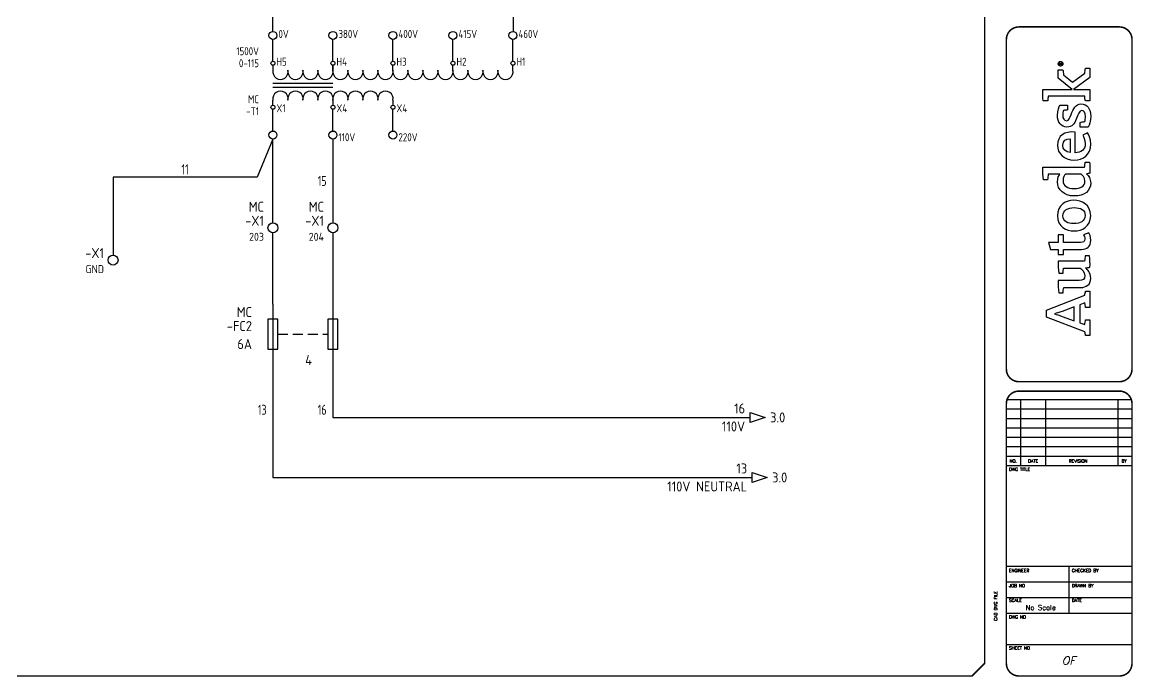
# Model space of a CAD drawing. Header units: millimetres. Extents: x 0 to 840, y 0 to 593.
# Drawn here: x 285 to 840, y 0 to 328 of the extents above; entities that cross this region are included whole.
import ezdxf
from ezdxf.enums import TextEntityAlignment as Align

# ---------------------------------------------------------------- set-up
doc = ezdxf.new("R2010")
doc.units = ezdxf.units.MM
doc.header["$LTSCALE"] = 10
doc.header["$MEASUREMENT"] = 0
doc.linetypes.add('DASHED', pattern=[0.75, 0.5, -0.25])
for name, color, linetype in [('DESC', 150, 'Continuous'), ('GRN_2.5mm^2', 3, 'Continuous'), ('LAYER_1', 160, 'Continuous'), ('LINK', 9, 'DASHED'), ('LOC', 8, 'Continuous'), ('MISC', 7, 'Continuous'), ('RED_2.5mm^2', 1, 'Continuous'), ('SYMS', 7, 'Continuous'), ('TAGS', 150, 'Continuous'), ('TERMS', 123, 'Continuous'), ('TITLE', 7, 'Continuous'), ('WIRENO', 72, 'Continuous'), ('WIREREF', 52, 'Continuous'), ('XREF', 7, 'Continuous'), ('XREFCHILD', 134, 'Continuous')]:
    doc.layers.add(name, color=color, linetype=linetype)
doc.styles.add('ITALIC', font='ITALIC')
doc.styles.add('SIMPLEX', font='simplex')
doc.styles.add('WD_IEC', font='isocp2.shx', dxfattribs={"width": 0.9, "height": 4})

# ---------------------------------------------------------------- blocks, each defined once
blk = doc.blocks.new('VXF1_MULTI')
for p, q in [((0, -8.4375), (0, -9.6875)), ((15, -9.6875), (15, -8.4375)), ((15, -8.4375), (15, -9.6875)), ((30, -9.6875), (30, -8.4375)), ((45, -9.6875), (45, -8.4375)), ((60, -9.6875), (60, -8.4375)), ((0, -12.9375), (15, -12.9375)), ((0, -13.9375), (15, -13.9375)), ((0, -18.4375), (0, -17.1875)), ((15, -17.1875), (15, -18.4375)), ((30, -17.1875), (30, -18.4375))]:
    blk.add_line(p, q)
for centre, radius in [((0, -1), 1), ((15, -1), 1), ((30, -1), 1), ((45, -1), 1), ((60, -1), 1), ((0, -7.9375), 0.5), ((15, -7.9375), 0.5), ((15, -7.9375), 0.5), ((30, -7.9375), 0.5), ((45, -7.9375), 0.5), ((60, -7.9375), 0.5), ((0, -18.9375), 0.5), ((15, -18.9375), 0.5), ((30, -18.9375), 0.5), ((0, -25.875), 1), ((15, -25.875), 1), ((30, -25.875), 1)]:
    blk.add_circle(centre, radius)
for centre, start, end in [((1.875, -10.0625), 168.690068, 11.309932), ((5.625, -10.0625), 168.690068, 11.309932), ((9.375, -10.0625), 168.690068, 11.309932), ((13.125, -10.0625), 168.690068, 11.309932), ((16.875, -10.0625), 168.690068, 11.309932), ((20.625, -10.0625), 168.690068, 11.309932), ((24.375, -10.0625), 168.690068, 11.309932), ((28.125, -10.0625), 168.690068, 11.309932), ((31.875, -10.0625), 168.690068, 11.309932), ((35.625, -10.0625), 168.690068, 11.309932), ((39.375, -10.0625), 168.690068, 11.309932), ((43.125, -10.0625), 168.690068, 11.309932), ((46.875, -10.0625), 168.690068, 11.309932), ((50.625, -10.0625), 168.690068, 11.309932), ((54.375, -10.0625), 168.690068, 11.309932), ((58.125, -10.0625), 168.690068, 11.309932), ((1.875, -16.8125), 348.690068, 191.309932), ((5.625, -16.8125), 348.690068, 191.309932), ((9.375, -16.8125), 348.690068, 191.309932), ((13.125, -16.8125), 348.690068, 191.309932), ((16.875, -16.8125), 348.690068, 191.309932), ((20.625, -16.8125), 348.690068, 191.309932), ((24.375, -16.8125), 348.690068, 191.309932), ((28.125, -16.8125), 348.690068, 191.309932)]:
    blk.add_arc(centre, 1.9121, start, end)
at = {"layer": 'SYMS'}
for p, q in [((0, -7.4375), (0, -2)), ((15, -7.4375), (15, -2)), ((30, -7.4375), (30, -2)), ((45, -7.4375), (45, -2)), ((60, -7.4375), (60, -2)), ((0, -24.875), (0, -19.4375)), ((15, -24.875), (15, -19.4375)), ((30, -24.875), (30, -19.4375))]:
    blk.add_line(p, q, dxfattribs=at)
at = {"style": 'WD_IEC', "flags": 1}
for tag, p in [('X2TERM01', (0, 0)), ('X2TERM02', (15, 0)), ('X2TERM03', (30, 0)), ('X2TERM04', (45, 0)), ('X2TERM05', (60, 0)), ('X8TERM06', (0, -26.875)), ('X8TERM07', (15, -26.875)), ('X8TERM08', (30, -26.875))]:
    blk.add_attdef(tag, p, '', height=0.128, dxfattribs=at)
at = {"style": 'WD_IEC'}
for tag, width, p in [('DESC1', 0.9, (-3.5, -5.9375)), ('DESC2', 0.9, (-3.5, -8.9375)), ('DESC3', 0.9, (-3.5, -11.9375)), ('INST', 0.8, (-3.5, -14.9375)), ('LOC', 0.8, (-3.5, -17.9375)), ('TAG1', 0.9, (-3.5, -20.9375)), ('XREF', 0.8, (-3.5, -23.9375))]:
    blk.add_attdef(tag, text='', height=2, dxfattribs=dict(at, width=width)).set_placement(p, align=Align.RIGHT)
at = {"style": 'WD_IEC', "width": 0.9}
for tag, p in [('RATING1', (67.4375, -11.4375)), ('RATING2', (67.4375, -14.1875)), ('RATING3', (67.4375, -16.9375))]:
    blk.add_attdef(tag, p, '', height=2, dxfattribs=at)
at = {"style": 'WD_IEC', "flags": 1}
for tag, p, width in [('ASSYCODE', (-3, -22.4375), 0.9), ('MFG', (-3, -20.9375), 0.8), ('CAT', (-3, -21.6875), 0.8), ('FAMILY', (-3, -20.1875), 0.9)]:
    blk.add_attdef(tag, p, '', height=0.32, dxfattribs=dict(at, width=width))
at = {"layer": 'SYMS', "style": 'WD_IEC'}
for tag, p in [('TERMDESC01', (1.375, -1.625)), ('TERMDESC02', (16.375, -1.625)), ('TERMDESC03', (31.375, -1.625)), ('TERMDESC04', (46.375, -1.625)), ('TERMDESC05', (61.375, -1.625)), ('TERM01', (0.875, -8.5625)), ('TERM02', (15.875, -8.5625)), ('TERM03', (30.875, -8.5625)), ('TERM04', (45.875, -8.5625)), ('TERM05', (60.875, -8.5625)), ('TERM06', (0.875, -20.1875)), ('TERM07', (15.875, -20.1875)), ('TERM08', (30.875, -20.1875)), ('TERMDESC07', (16.375, -27.4375)), ('TERMDESC08', (31.375, -27.4375))]:
    blk.add_attdef(tag, p, '', height=2, dxfattribs=at)
blk = doc.blocks.new('AI9-BLK2')
at = {"layer": 'LAYER_1', "color": 7}
blk.add_circle((0, 0), 2.03, dxfattribs=at)
blk.add_open_spline([(1.73, 0), (1.73, -1.02), (0.99, -1.75), (-0.01, -1.75), (-0.99, -1.75), (-1.73, -1.02), (-1.73, 0), (-1.73, 1.01), (-0.99, 1.75), (-0.01, 1.75), (0.99, 1.75), (1.73, 1.01), (1.73, 0)], degree=3, knots=[0, 0, 0, 0, 1, 1, 1, 2, 2, 2, 3, 3, 3, 4, 4, 4, 4], dxfattribs=at)
blk = doc.blocks.new('AI9-BLK1')
at = {"layer": 'LAYER_1', "color": 7}
for points, knots in [([(0.67, -1.05), (0.67, -1.05), (0.18, -0.36), (0.18, -0.36), (0.09, -0.24), (0.03, -0.15), (-0.06, -0.08), (0.29, -0.04), (0.5, 0.15), (0.5, 0.46), (0.5, 0.77), (0.28, 1.05), (-0.15, 1.05), (-0.15, 1.05), (-0.84, 1.05), (-0.84, 1.05), (-0.84, 1.05), (-0.84, -1.05), (-0.84, -1.05), (-0.84, -1.05), (-0.54, -1.05), (-0.54, -1.05), (-0.54, -1.05), (-0.54, -0.11), (-0.54, -0.11), (-0.37, -0.11), (-0.31, -0.16), (-0.2, -0.31), (-0.2, -0.31), (0.3, -1.05), (0.3, -1.05), (0.3, -1.05), (0.67, -1.05), (0.67, -1.05)], [0, 0, 0, 0, 1, 1, 1, 2, 2, 2, 3, 3, 3, 4, 4, 4, 5, 5, 5, 6, 6, 6, 7, 7, 7, 8, 8, 8, 9, 9, 9, 10, 10, 10, 11, 11, 11, 11]), ([(0.17, 0.46), (0.17, 0.16), (-0.08, 0.13), (-0.32, 0.13), (-0.32, 0.13), (-0.54, 0.13), (-0.54, 0.13), (-0.54, 0.13), (-0.54, 0.79), (-0.54, 0.79), (-0.54, 0.79), (-0.22, 0.79), (-0.22, 0.79), (0.06, 0.79), (0.17, 0.66), (0.17, 0.46)], [0, 0, 0, 0, 1, 1, 1, 2, 2, 2, 3, 3, 3, 4, 4, 4, 5, 5, 5, 5])]:
    blk.add_open_spline(points, degree=3, knots=knots, dxfattribs=at)
blk = doc.blocks.new('LOGO')
for points, knots in [([(147.12, 4.68), (147.07, 5.37), (147.05, 6.12), (147.05, 6.92), (147.05, 6.92), (147.05, 41.08), (147.05, 41.08), (143.39, 41.25), (139.27, 41.02), (136.06, 40.68), (136.06, 40.68), (136.06, 36.96), (136.06, 36.96), (137.72, 36.84), (139.61, 36.61), (140.98, 36.38), (140.98, 36.38), (140.99, 36.38), (140.99, 36.38), (140.99, 36.38), (140.99, 26.2), (140.99, 26.2), (139.96, 27.06), (137.95, 28.38), (134.29, 28.38), (127.26, 28.38), (121.99, 22.6), (121.99, 13.79), (121.99, 4.52), (126.57, -0.69), (133.38, -0.69), (137.1, -0.69), (139.61, 1.09), (141.27, 3.09), (141.33, 2.12), (141.61, 0.63), (141.84, 0), (145.22, -0.17), (148.71, 0.06), (151.68, 0.4), (151.68, 0.4), (151.68, 4.12), (151.68, 4.12), (150.22, 4.23), (148.43, 4.45), (147.12, 4.68)], [0, 0, 0, 0, 1, 1, 1, 2, 2, 2, 3, 3, 3, 4, 4, 4, 5, 5, 5, 6, 6, 6, 7, 7, 7, 8, 8, 8, 9, 9, 9, 10, 10, 10, 11, 11, 11, 12, 12, 12, 13, 13, 13, 14, 14, 14, 15, 15, 15, 15]), ([(229.37, 4.57), (229.37, 4.57), (221.51, 15.23), (221.51, 15.23), (221.51, 15.23), (227.98, 23.01), (227.98, 23.01), (229.35, 23.12), (231.27, 23.34), (232.41, 23.63), (232.41, 23.63), (232.41, 27.69), (232.41, 27.69), (232.41, 27.69), (225.02, 27.69), (225.02, 27.69), (225.02, 27.69), (215.2, 15.61), (215.2, 15.61), (215.2, 15.61), (215.2, 41.19), (215.2, 41.19), (211.84, 41.34), (208.17, 41.17), (205.13, 40.88), (205.13, 40.88), (205.13, 36.94), (205.13, 36.94), (206.54, 36.82), (208.02, 36.64), (209.13, 36.45), (209.13, 36.45), (209.13, 4.51), (209.13, 4.51), (207.75, 4.41), (206.35, 4.21), (205.07, 3.95), (205.07, 3.95), (205.07, 0), (205.07, 0), (205.07, 0), (215.2, 0), (215.2, 0), (215.2, 0), (215.2, 14.46), (215.2, 14.46), (215.2, 14.46), (225.55, 0), (225.55, 0), (225.55, 0), (233.71, 0), (233.71, 0), (233.71, 0), (233.71, 3.82), (233.71, 3.82), (232.17, 4.17), (230.63, 4.4), (229.37, 4.57)], [0, 0, 0, 0, 1, 1, 1, 2, 2, 2, 3, 3, 3, 4, 4, 4, 5, 5, 5, 6, 6, 6, 7, 7, 7, 8, 8, 8, 9, 9, 9, 10, 10, 10, 11, 11, 11, 12, 12, 12, 13, 13, 13, 14, 14, 14, 15, 15, 15, 16, 16, 16, 17, 17, 17, 18, 18, 18, 19, 19, 19, 19]), ([(35.2, 4.35), (35.2, 4.35), (22.07, 38.1), (22.07, 38.1), (22.07, 38.1), (16.08, 38.1), (16.08, 38.1), (16.08, 38.1), (3.2, 4.35), (3.2, 4.35), (2.17, 4.23), (0.92, 4), (0, 3.72), (0, 3.72), (0, 0), (0, 0), (0, 0), (13.72, 0), (13.72, 0), (13.72, 0), (13.72, 3.72), (13.72, 3.72), (12.41, 4), (10.86, 4.29), (9.49, 4.4), (9.49, 4.4), (11.09, 8.81), (11.09, 8.81), (11.09, 8.81), (26.77, 8.81), (26.77, 8.81), (26.77, 8.81), (28.39, 4.35), (28.39, 4.35), (27.02, 4.23), (25.77, 4), (24.51, 3.72), (24.51, 3.72), (24.51, 0), (24.51, 0), (24.51, 0), (38.69, 0), (38.69, 0), (38.69, 0), (38.69, 3.72), (38.69, 3.72), (37.89, 3.95), (36, 4.35), (35.2, 4.35)], [0, 0, 0, 0, 1, 1, 1, 2, 2, 2, 3, 3, 3, 4, 4, 4, 5, 5, 5, 6, 6, 6, 7, 7, 7, 8, 8, 8, 9, 9, 9, 10, 10, 10, 11, 11, 11, 12, 12, 12, 13, 13, 13, 14, 14, 14, 15, 15, 15, 16, 16, 16, 16]), ([(12.84, 13.84), (12.84, 13.84), (16.64, 24.31), (16.64, 24.31), (17.79, 27.46), (18.19, 28.83), (18.82, 30.89), (18.82, 30.89), (18.93, 30.89), (18.93, 30.89), (19.56, 28.89), (19.96, 27.52), (21.1, 24.31), (21.1, 24.31), (24.91, 13.84), (24.91, 13.84), (24.91, 13.84), (12.84, 13.84), (12.84, 13.84)], [0, 0, 0, 0, 1, 1, 1, 2, 2, 2, 3, 3, 3, 4, 4, 4, 5, 5, 5, 6, 6, 6, 6]), ([(70.82, 23.06), (70.82, 23.06), (70.82, 27.69), (70.82, 27.69), (70.82, 27.69), (75.28, 27.69), (75.28, 27.69), (75.28, 27.69), (75.28, 34.33), (75.28, 34.33), (75.28, 34.33), (81.35, 36.24), (81.35, 36.24), (81.35, 36.24), (81.35, 27.69), (81.35, 27.69), (81.35, 27.69), (88.04, 27.69), (88.04, 27.69), (88.04, 27.69), (88.04, 23.06), (88.04, 23.06), (88.04, 23.06), (81.35, 23.06), (81.35, 23.06), (81.35, 23.06), (81.35, 8.35), (81.35, 8.35), (81.35, 5.61), (82.09, 4.35), (84.32, 4.35), (85.98, 4.35), (87.47, 5.15), (87.98, 5.49), (87.98, 5.49), (89.7, 0.92), (89.7, 0.92), (88.67, 0.34), (86.5, -0.69), (83.24, -0.69), (77.57, -0.69), (75.28, 2.4), (75.28, 7.38), (75.28, 7.38), (75.28, 23.06), (75.28, 23.06), (75.28, 23.06), (70.82, 23.06), (70.82, 23.06)], [0, 0, 0, 0, 1, 1, 1, 2, 2, 2, 3, 3, 3, 4, 4, 4, 5, 5, 5, 6, 6, 6, 7, 7, 7, 8, 8, 8, 9, 9, 9, 10, 10, 10, 11, 11, 11, 12, 12, 12, 13, 13, 13, 14, 14, 14, 15, 15, 15, 16, 16, 16, 16]), ([(59.65, -0.06), (59.48, 0.63), (59.2, 2.57), (59.14, 3.83), (57.76, 2), (54.9, -0.74), (50.21, -0.74), (44.21, -0.74), (41.98, 3.15), (41.98, 8.07), (41.98, 8.07), (41.98, 22.94), (41.98, 22.94), (40.6, 23.17), (38.77, 23.4), (37.34, 23.51), (37.34, 23.51), (37.34, 27.29), (37.34, 27.29), (40.32, 27.57), (44.38, 27.8), (48.04, 27.63), (48.04, 27.63), (48.04, 9.33), (48.04, 9.33), (48.04, 6.24), (49.13, 4.46), (52.27, 4.46), (55.76, 4.46), (58.39, 7.89), (58.97, 8.64), (58.97, 8.64), (58.97, 23), (58.97, 23), (57.76, 23.17), (56.05, 23.4), (54.62, 23.51), (54.62, 23.51), (54.62, 27.29), (54.62, 27.29), (57.59, 27.69), (61.54, 27.8), (65.03, 27.69), (65.03, 27.69), (65.03, 4.63), (65.03, 4.63), (66.35, 4.4), (68.12, 4.18), (69.61, 4.06), (69.61, 4.06), (69.61, 0.34), (69.61, 0.34), (66.69, 0), (62.97, -0.23), (59.65, -0.06)], [0, 0, 0, 0, 1, 1, 1, 2, 2, 2, 3, 3, 3, 4, 4, 4, 5, 5, 5, 6, 6, 6, 7, 7, 7, 8, 8, 8, 9, 9, 9, 10, 10, 10, 11, 11, 11, 12, 12, 12, 13, 13, 13, 14, 14, 14, 15, 15, 15, 16, 16, 16, 17, 17, 17, 18, 18, 18, 18]), ([(104.75, -0.69), (95.2, -0.69), (91.36, 6.98), (91.36, 13.79), (91.36, 20.6), (95.08, 28.38), (104.64, 28.38), (114.13, 28.38), (118.31, 20.77), (118.31, 13.96), (118.31, 7.21), (114.25, -0.69), (104.75, -0.69)], [0, 0, 0, 0, 1, 1, 1, 2, 2, 2, 3, 3, 3, 4, 4, 4, 4]), ([(104.52, 23.63), (99.6, 23.63), (97.77, 19.45), (97.77, 13.96), (97.77, 8.47), (99.89, 4.12), (104.81, 4.12), (109.78, 4.12), (111.84, 8.24), (111.84, 13.79), (111.84, 19.28), (109.5, 23.63), (104.52, 23.63)], [0, 0, 0, 0, 1, 1, 1, 2, 2, 2, 3, 3, 3, 4, 4, 4, 4]), ([(140.99, 7.61), (140.3, 6.69), (138.18, 4.35), (135.04, 4.35), (130.46, 4.35), (128.46, 8.12), (128.46, 13.84), (128.46, 19.62), (130.92, 23.46), (135.38, 23.46), (138.3, 23.46), (139.9, 22.31), (140.99, 21.34), (140.99, 21.34), (140.99, 7.61), (140.99, 7.61)], [0, 0, 0, 0, 1, 1, 1, 2, 2, 2, 3, 3, 3, 4, 4, 4, 5, 5, 5, 5]), ([(167.59, 4.06), (171.42, 4.06), (173.77, 5.49), (175.03, 6.24), (175.03, 6.24), (177.14, 2.06), (177.14, 2.06), (175.54, 1.09), (172.57, -0.69), (167.19, -0.69), (158.15, -0.69), (153.35, 5.49), (153.35, 14.02), (153.35, 22.48), (158.9, 28.38), (166.45, 28.38), (174.57, 28.38), (178.75, 22.48), (177.89, 12.93), (177.89, 12.93), (159.75, 12.93), (159.75, 12.93), (160.04, 7.89), (162.33, 4.06), (167.59, 4.06)], [0, 0, 0, 0, 1, 1, 1, 2, 2, 2, 3, 3, 3, 4, 4, 4, 5, 5, 5, 6, 6, 6, 7, 7, 7, 8, 8, 8, 8]), ([(172, 17.28), (171.88, 20.77), (170.39, 23.74), (166.33, 23.74), (162.61, 23.74), (160.55, 21.22), (159.92, 17.28), (159.92, 17.28), (172, 17.28), (172, 17.28)], [0, 0, 0, 0, 1, 1, 1, 2, 2, 2, 3, 3, 3, 3]), ([(193.34, 16.37), (190.23, 17.59), (187.77, 18.32), (187.77, 20.51), (187.77, 22.57), (189.85, 23.75), (192.61, 23.75), (194.13, 23.75), (195.63, 23.45), (196.75, 23.05), (196.92, 21.88), (197.07, 20.09), (197.32, 19.59), (197.32, 19.59), (201.33, 19.59), (201.33, 19.59), (201.33, 19.59), (201.33, 26.12), (201.33, 26.12), (200.23, 26.79), (197.13, 28.37), (192.35, 28.37), (186.46, 28.37), (182.17, 24.96), (182.17, 20.07), (182.17, 15.66), (184.93, 13.39), (189.13, 11.89), (193.39, 10.37), (196.74, 9.33), (196.74, 7.16), (196.74, 5.06), (194.96, 3.86), (191.41, 3.86), (189.95, 3.86), (188.14, 4.14), (187.03, 4.55), (186.85, 5.85), (186.59, 7.84), (186.3, 8.37), (186.3, 8.37), (182.29, 8.37), (182.29, 8.37), (182.29, 8.37), (182.29, 1.6), (182.29, 1.6), (182.29, 1.6), (182.29, 1.6), (182.29, 1.6), (184.06, 0.46), (187.46, -0.76), (191.78, -0.76), (198.3, -0.76), (202.45, 2.57), (202.45, 7.83), (202.45, 12.53), (197.83, 14.62), (193.34, 16.37)], [0, 0, 0, 0, 1, 1, 1, 2, 2, 2, 3, 3, 3, 4, 4, 4, 5, 5, 5, 6, 6, 6, 7, 7, 7, 8, 8, 8, 9, 9, 9, 10, 10, 10, 11, 11, 11, 12, 12, 12, 13, 13, 13, 14, 14, 14, 15, 15, 15, 16, 16, 16, 17, 17, 17, 18, 18, 18, 19, 19, 19, 19])]:
    blk.add_open_spline(points, degree=3, knots=knots)
for name, p in [('AI9-BLK2', (237.56, 25.66)), ('AI9-BLK1', (237.76, 25.67))]:
    blk.add_blockref(name, p)
blk = doc.blocks.new('acade_title')
at = {"layer": 'TITLE'}
for p, q in [((776.63, 138.97), (839.44, 138.97)), ((783.7, 138.97), (783.7, 106)), ((796.26, 138.97), (796.26, 106)), ((832.38, 138.97), (832.38, 106)), ((776.63, 134.26), (839.44, 134.26)), ((776.63, 129.55), (839.44, 129.55)), ((776.63, 124.84), (839.44, 124.84)), ((776.63, 120.13), (839.44, 120.13)), ((776.63, 115.42), (839.44, 115.42)), ((776.63, 110.71), (839.44, 110.71)), ((776.63, 106), (839.44, 106)), ((765.79, 7.07), (765.79, 55.62)), ((776.63, 55.75), (839.44, 55.75)), ((808.04, 32.19), (808.04, 55.75)), ((776.63, 47.89), (839.44, 47.89)), ((776.63, 40.04), (839.44, 40.04)), ((776.63, 32.19), (839.44, 32.19)), ((776.63, 16.49), (839.44, 16.49))]:
    blk.add_line(p, q, dxfattribs=at)
at = {"layer": 'TITLE', "const_width": 0.784}
blk.add_lwpolyline([(765.79, 7.07), (765.79, 586.36), (759.5, 592.64), (7.07, 592.64), (0.79, 586.36), (0.79, 7.07), (7.07, 0.79), (759.5, 0.79)], close=True, dxfattribs=at)
for points in [[(782.91, 325.16, 0.414214), (776.63, 318.88, 0.414214)], [(839.44, 318.88, 0.414214), (833.16, 325.16, 0.414214)], [(776.63, 154.15, 0.414214), (782.91, 147.87, 0.414214)], [(833.16, 147.87, 0.414214), (839.44, 154.15, 0.414214)], [(782.91, 143.16, 0.414214), (776.63, 136.88, 0.414214)], [(839.44, 136.88, 0.414214), (833.16, 143.16, 0.414214)], [(776.63, 7.07, 0.414214), (782.91, 0.79, 0.414214)], [(833.16, 0.79, 0.414214), (839.44, 7.07, 0.414214)]]:
    blk.add_lwpolyline(points, format="xyb", dxfattribs=at)
for points in [[(782.91, 325.16), (833.16, 325.16)], [(782.91, 147.87), (833.16, 147.87)], [(782.91, 143.16), (833.16, 143.16)], [(776.63, 136.88), (776.63, 7.07)], [(839.44, 136.88), (839.44, 7.07)], [(782.91, 0.79), (833.16, 0.79)]]:
    blk.add_lwpolyline(points, dxfattribs=at)
at = {"layer": 'TITLE', "color": 7, "const_width": 0.784}
for points in [[(776.63, 318.88), (776.63, 154.15)], [(839.44, 318.88), (839.44, 154.15)]]:
    blk.add_lwpolyline(points, dxfattribs=at)
at = {"xscale": 0.571500000000015, "yscale": 0.571500000000015, "zscale": 0.571500000000015, "rotation": 90}
blk.add_blockref('LOGO', (818.39, 170.97), dxfattribs=at)
at = {"layer": 'TITLE', "color": 1}
for s, height, style, p in [('NO.', 1.57, 'SIMPLEX', (780.03, 108.22)), ('DATE', 1.57, 'SIMPLEX', (789.98, 108.22)), ('REVISION', 1.57, 'SIMPLEX', (812.49, 108.22)), ('BY', 1.57, 'SIMPLEX', (835.52, 108.22)), ('OF', 4, 'ITALIC', (807.77, 8.51))]:
    blk.add_text(s, height=height, dxfattribs=dict(at, style=style)).set_placement(p, align=Align.MIDDLE)
at = {"layer": 'TITLE', "color": 1, "style": 'SIMPLEX'}
for s, p in [('DWG TITLE', (777.94, 103.25)), ('ENGINEER', (777.94, 52.74)), ('CHECKED BY', (809.35, 52.74)), ('JOB NO', (777.94, 45.15)), ('DRAWN BY', (809.35, 45.15)), ('SCALE', (777.94, 37.82)), ('DATE', (809.35, 37.82)), ('DWG NO', (777.94, 29.44)), ('SHEET NO', (777.94, 14))]:
    blk.add_text(s, height=1.57, dxfattribs=at).set_placement(p)
blk.add_text('CAD DWG FILE', height=1.5703, rotation=90, dxfattribs=at).set_placement((772.05, 28.4))
at = {"layer": 'TITLE', "color": 1, "style": 'ITALIC'}
for tag, height, p in [('TITLE#1', 3, (806.47, 85.58)), ('TITLE#2', 3, (806.47, 80.5)), ('TITLE#3', 3, (806.47, 75.41)), ('TITLE#4', 3, (806.47, 70.33)), ('DWG#', 4, (806.47, 20.76))]:
    blk.add_attdef(tag, text='', height=height, dxfattribs=at).set_placement(p, align=Align.CENTER)
at = {"layer": 'TITLE', "color": 1, "style": 'SIMPLEX'}
blk.add_attdef('CAD#', (772.63, 49.19), '', height=2.5, rotation=90, dxfattribs=at)
at = {"layer": 'TITLE', "color": 1}
for tag, p, height, style in [('ENGINEER', (783.37, 49.19), 2.5, 'ITALIC'), ('CHKDBY', (813.2, 49.2), 2.5, 'ITALIC'), ('JOB#', (789.06, 41.3), 2.5, 'SIMPLEX'), ('DRAWNBY', (814.95, 41.3), 2.5, 'ITALIC'), ('SCALE', (786.29, 33.76), 2.5, 'SIMPLEX'), ('DATE', (812.8, 33.76), 2.5, 'SIMPLEX'), ('SHTS', (815.9, 6.29), 4, 'ITALIC')]:
    blk.add_attdef(tag, p, '', height=height, dxfattribs=dict(at, style=style))
at = {"layer": 'TITLE', "color": 1, "style": 'ITALIC'}
blk.add_attdef('SH#', text='', height=4, dxfattribs=at).set_placement((799.54, 6.29), align=Align.RIGHT)
at = {"layer": 'TITLE', "color": 7, "flags": 9}
blk.add_attdef('WD_TB', (782.91, 0.79), '', height=3.14, dxfattribs=at)
blk = doc.blocks.new('HA1S1')
blk.add_lwpolyline([(0, 1.25), (3.75, 0), (0, -1.25)], close=True)
at = {"style": 'WD_IEC'}
for tag, height, flags, p in [('WIRENO', 2.5, 8, (-1.25, 1)), ('SIGCODE', 1, 1, (5, 1.8))]:
    blk.add_attdef(tag, text='', height=height, dxfattribs=dict(at, flags=flags)).set_placement(p, align=Align.RIGHT)
at = {"style": 'WD_IEC', "flags": 1}
blk.add_attdef('X4TERM01', (0, 0), '', height=0.32, dxfattribs=at)
at = {"style": 'WD_IEC'}
blk.add_attdef('XREF', text='', height=2.5, dxfattribs=at).set_placement((5, 0), align=Align.MIDDLE_LEFT)
blk.add_attdef('DESC1', text='', height=2.5, dxfattribs=at).set_placement((-1.25, -1), align=Align.TOP_RIGHT)
blk = doc.blocks.new('VFU1')
blk.add_line((0, 7.5), (0, -7.5))
blk.add_lwpolyline([(-1.25, 3.75), (-1.25, -3.75), (1.25, -3.75), (1.25, 3.75)], close=True)
at = {"style": 'WD_IEC'}
for tag, p in [('INST', (-5.25, 7.75)), ('LOC', (-5.25, 4.25)), ('TAG1', (-5.25, 0.75)), ('RATING1', (-5.25, -3.75)), ('XREF', (-5.25, -7.75)), ('DESC1', (-5.25, -11.6)), ('DESC2', (-5.25, -15.1)), ('DESC3', (-5.25, -18.6))]:
    blk.add_attdef(tag, text='', height=2.5, dxfattribs=at).set_placement(p, align=Align.RIGHT)
blk.add_attdef('TERM01', text='', height=2, rotation=90, dxfattribs=at).set_placement((-1, 7.5), align=Align.RIGHT)
at = {"style": 'WD_IEC', "flags": 1}
for tag, p, height in [('X2TERM01', (0, 7.5), 0.32), ('MFG', (2.75, 6.5), 1.5), ('CAT', (2.75, 4), 1.5), ('X4LINK', (-1.25, 0), 0.32), ('X1LINK', (1.25, 0), 0.32), ('ASSYCODE', (2.25, -4), 1), ('FAMILY', (2.25, -5.5), 1), ('X8TERM02', (0, -7.5), 0.32), ('CATDESC', (2.25, -7), 1)]:
    blk.add_attdef(tag, p, '', height=height, dxfattribs=at)
at = {"style": 'WD_IEC'}
blk.add_attdef('TERM02', (-1, -7.5), '', height=2, rotation=90, dxfattribs=at)
blk = doc.blocks.new('VFU2')
blk.add_line((0, 7.5), (0, -7.5))
blk.add_lwpolyline([(-1.25, 3.75), (-1.25, -3.75), (1.25, -3.75), (1.25, 3.75)], close=True)
at = {"style": 'WD_IEC'}
for tag, p in [('INST', (-5.25, 7.75)), ('LOC', (-5.25, 4.25)), ('TAG2', (-5.25, 0.75)), ('RATING1', (-5.25, -3.75)), ('XREF', (-5.25, -7.75)), ('DESC1', (-5.25, -11.6)), ('DESC2', (-5.25, -15.1)), ('DESC3', (-5.25, -18.6))]:
    blk.add_attdef(tag, text='', height=2.5, dxfattribs=at).set_placement(p, align=Align.RIGHT)
blk.add_attdef('TERM01', text='', height=2, rotation=90, dxfattribs=at).set_placement((-1, 7.5), align=Align.RIGHT)
at = {"style": 'WD_IEC', "flags": 1}
for tag, p, height in [('X2TERM01', (0, 7.5), 0.32), ('MFG', (2.75, 6.5), 1.5), ('CAT', (2.75, 4), 1.5), ('X4LINK', (-1.25, 0), 0.32), ('X1LINK', (1.25, 0), 0.32), ('ASSYCODE', (2.25, -4), 1), ('FAMILY', (2.25, -5.5), 1), ('X8TERM02', (0, -7.5), 0.32), ('CATDESC', (2.25, -7), 1)]:
    blk.add_attdef(tag, p, '', height=height, dxfattribs=at)
at = {"style": 'WD_IEC'}
blk.add_attdef('TERM02', (-1, -7.5), '', height=2, rotation=90, dxfattribs=at)
blk = doc.blocks.new('VT0002')
blk.add_circle((0, 0), 1.25)
at = {"style": 'WD_IEC', "flags": 1}
for tag, p, height in [('ASSYCODE', (2.75, 10.75), 1), ('CATDESC', (2.75, 9.25), 1), ('MFG', (2.75, 7.25), 1.5), ('CAT', (2.75, 4.75), 1.5), ('X4PIN01', (-1.25, 1), 0.25), ('X4TERM01', (-1.25, 0), 0.25), ('X4TERMDESC01', (-1.25, 0.5), 0.4), ('STRIPSEQ', (0, 0), 0.025), ('X2PIN01', (0, 2.25), 0.25), ('X2TERM01', (0, 1.25), 0.25), ('X8PIN01', (0, -0.25), 0.25), ('X2TERMDESC01', (0, 1.75), 0.4), ('X1PIN01', (1.25, 1), 0.25), ('X1TERM01', (1.25, 0), 0.25), ('X1TERMDESC01', (1.25, 0.5), 0.4), ('LINKTERM', (0, -0.04), 0.025), ('X8TERM01', (0, -1.25), 0.25), ('X8TERMDESC01', (0, -0.75), 0.4)]:
    blk.add_attdef(tag, p, '', height=height, dxfattribs=at)
at = {"style": 'WD_IEC'}
for tag, p in [('INST', (-2.25, 6.5)), ('LOC', (-2.25, 3.5)), ('DESC1', (-2.25, -6.25)), ('DESC2', (-2.25, -9.25)), ('DESC3', (-2.25, -12.25))]:
    blk.add_attdef(tag, text='', height=2.5, dxfattribs=at).set_placement(p, align=Align.RIGHT)
at = {"style": 'WD_IEC', "flags": 8}
for tag, height, p in [('TAGSTRIP', 2.5, (-2.25, 0.5)), ('TERM01', 2, (-2.25, -3.25))]:
    blk.add_attdef(tag, text='', height=height, dxfattribs=at).set_placement(p, align=Align.RIGHT)
blk = doc.blocks.new('WD_WNH')
at = {"linetype": 'Continuous', "style": 'WD_IEC', "width": 0.8}
blk.add_attdef('WIRENO', text='', height=2.5, dxfattribs=at).set_placement((0, 0.75), align=Align.CENTER)
at = {"style": 'WD_IEC', "flags": 1}
for tag, p in [('W08USER', (0, 0.375)), ('W04USER', (0, 0.875)), ('W05USER', (0, 0.75)), ('W09USER', (0, 0.25)), ('W03USER', (0, 1)), ('W06USER', (0, 0.625)), ('W07USER', (0, 0.5)), ('W02USER', (0, 1.125)), ('W01USER', (0, 1.25)), ('W10USER', (0, 0.125))]:
    blk.add_attdef(tag, text='', height=0.08, dxfattribs=at).set_placement(p, align=Align.CENTER)
blk = doc.blocks.new('WD_WNV')
at = {"linetype": 'Continuous', "style": 'WD_IEC', "width": 0.8}
blk.add_attdef('WIRENO', text='', height=2.5, dxfattribs=at).set_placement((-1.6, 0), align=Align.MIDDLE_RIGHT)
at = {"style": 'WD_IEC', "flags": 1}
for tag, p in [('W08USER', (-1, 0.375)), ('W04USER', (-1, 0.875)), ('W05USER', (-1, 0.75)), ('W09USER', (-1, 0.25)), ('W03USER', (-1, 1)), ('W06USER', (-1, 0.625)), ('W07USER', (-1, 0.5)), ('W02USER', (-1, 1.125)), ('W01USER', (-1, 1.25)), ('W10USER', (-1, 0.125))]:
    blk.add_attdef(tag, text='', height=0.08, dxfattribs=at).set_placement(p, align=Align.CENTER)

msp = doc.modelspace()

# ---------------------------------------------------------------- linework, layer by layer
at = {"layer": 'GRN_2.5mm^2'}
for p, q in [((409.95, 269.15), (402.01, 250)), ((330, 250), (329.98, 211.14)), ((402.01, 250), (330, 250))]:
    msp.add_line(p, q, dxfattribs=at)
at = {"layer": 'LINK'}
msp.add_lwpolyline([(412.45, 171.65), (437.45, 171.65)], dxfattribs=at)
at = {"layer": 'RED_2.5mm^2'}
for p, q in [((409.95, 322.9), (409.95, 354.15)), ((530, 339.98), (530, 322.9)), ((409.95, 227.28), (409.95, 269.15)), ((439.95, 269.15), (439.95, 227.28)), ((409.95, 186.65), (409.95, 222.28)), ((439.95, 222.28), (439.95, 186.65)), ((409.95, 156.65), (409.95, 100)), ((439.95, 156.65), (439.95, 130)), ((439.95, 130), (648.52, 130)), ((409.95, 100), (649.52, 100))]:
    msp.add_line(p, q, dxfattribs=at)

# ---------------------------------------------------------------- block references
at = {"layer": 'SYMS'}
ref = msp.add_blockref('acade_title', (0, 0), dxfattribs=at)
ref.add_attrib('SCALE', 'No Scale', (786.29, 33.76), dxfattribs={"layer": 'MISC', "color": 1, "height": 2.5, "style": 'SIMPLEX'})
ref = msp.add_blockref('VXF1_MULTI', (409.95, 322.9), dxfattribs=dict(at, xscale=2, yscale=2, zscale=2))
ref.add_attrib('TAG1', '-T1', dxfattribs={"layer": 'TAGS', "height": 4, "style": 'WD_IEC', "width": 0.9}).set_placement((402.95, 281.03), align=Align.RIGHT)
ref.add_attrib('LOC', 'MC', dxfattribs={"layer": 'LOC', "height": 4, "style": 'WD_IEC', "width": 0.9}).set_placement((402.95, 287.03), align=Align.RIGHT)
ref.add_attrib('DESC2', '0-115', dxfattribs={"layer": 'DESC', "height": 4, "style": 'WD_IEC', "width": 0.9}).set_placement((402.95, 305.03), align=Align.RIGHT)
ref.add_attrib('DESC1', '1500V', dxfattribs={"layer": 'DESC', "height": 4, "style": 'WD_IEC', "width": 0.9}).set_placement((402.95, 311.03), align=Align.RIGHT)
ref.add_attrib('TERM06', 'X1', (411.7, 282.53), dxfattribs={"layer": 'TERMS', "height": 4, "style": 'WD_IEC', "width": 0.9})
ref.add_attrib('TERMDESC01', '0V', (412.7, 319.65), dxfattribs={"layer": 'TERMS', "height": 4, "style": 'WD_IEC', "width": 0.9})
ref.add_attrib('TERMDESC02', '380V', (442.7, 319.65), dxfattribs={"layer": 'TERMS', "height": 4, "style": 'WD_IEC', "width": 0.9})
ref.add_attrib('TERMDESC03', '400V', (472.7, 319.65), dxfattribs={"layer": 'TERMS', "height": 4, "style": 'WD_IEC', "width": 0.9})
ref.add_attrib('TERMDESC04', '415V', (502.7, 319.65), dxfattribs={"layer": 'TERMS', "height": 4, "style": 'WD_IEC', "width": 0.9})
ref.add_attrib('TERMDESC05', '460V', (532.7, 319.65), dxfattribs={"layer": 'TERMS', "height": 4, "style": 'WD_IEC', "width": 0.9})
ref.add_attrib('TERM07', 'X4', (441.7, 282.53), dxfattribs={"layer": 'TERMS', "height": 4, "style": 'WD_IEC', "width": 0.9})
ref.add_attrib('TERM08', 'X4', (471.7, 282.53), dxfattribs={"layer": 'TERMS', "height": 4, "style": 'WD_IEC', "width": 0.9})
ref.add_attrib('TERM01', 'H5', (411.7, 305.78), dxfattribs={"layer": 'TERMS', "height": 4, "style": 'WD_IEC', "width": 0.9})
ref.add_attrib('TERM02', 'H4', (441.7, 305.78), dxfattribs={"layer": 'TERMS', "height": 4, "style": 'WD_IEC', "width": 0.9})
ref.add_attrib('TERM03', 'H3', (471.7, 305.78), dxfattribs={"layer": 'TERMS', "height": 4, "style": 'WD_IEC', "width": 0.9})
ref.add_attrib('TERM04', 'H2', (501.7, 305.78), dxfattribs={"layer": 'TERMS', "height": 4, "style": 'WD_IEC', "width": 0.9})
ref.add_attrib('TERM05', 'H1', (531.7, 305.78), dxfattribs={"layer": 'TERMS', "height": 4, "style": 'WD_IEC', "width": 0.9})
ref.add_attrib('TERMDESC07', '110V', (442.7, 268.03), dxfattribs={"layer": 'TERMS', "height": 4, "style": 'WD_IEC', "width": 0.9})
ref.add_attrib('TERMDESC08', '220V', (472.7, 268.03), dxfattribs={"layer": 'TERMS', "height": 4, "style": 'WD_IEC', "width": 0.9})
ref = msp.add_blockref('VT0002', (409.95, 224.78), dxfattribs=dict(at, xscale=2, yscale=2, zscale=2))
ref.add_attrib('TERM01', '203', dxfattribs={"layer": 'TERMS', "height": 4, "style": 'WD_IEC', "flags": 8}).set_placement((405.45, 218.28), align=Align.RIGHT)
ref.add_attrib('LOC', 'MC', dxfattribs={"layer": 'LOC', "height": 5, "style": 'WD_IEC'}).set_placement((405.45, 232.78), align=Align.RIGHT)
ref.add_attrib('TAGSTRIP', '-X1', dxfattribs={"layer": 'TAGS', "height": 5, "style": 'WD_IEC', "flags": 8}).set_placement((405.45, 225.78), align=Align.RIGHT)
ref = msp.add_blockref('VT0002', (439.95, 224.78), dxfattribs=dict(at, xscale=2, yscale=2, zscale=2))
ref.add_attrib('TERM01', '204', dxfattribs={"layer": 'TERMS', "height": 4, "style": 'WD_IEC', "flags": 8}).set_placement((435.45, 218.28), align=Align.RIGHT)
ref.add_attrib('LOC', 'MC', dxfattribs={"layer": 'LOC', "height": 5, "style": 'WD_IEC'}).set_placement((435.45, 232.78), align=Align.RIGHT)
ref.add_attrib('TAGSTRIP', '-X1', dxfattribs={"layer": 'TAGS', "height": 5, "style": 'WD_IEC', "flags": 8}).set_placement((435.45, 225.78), align=Align.RIGHT)
ref = msp.add_blockref('VT0002', (329.98, 208.64), dxfattribs=dict(at, xscale=2, yscale=2, zscale=2))
ref.add_attrib('TERM01', 'GND', dxfattribs={"layer": 'TERMS', "height": 4, "style": 'WD_IEC', "flags": 8}).set_placement((325.48, 202.14), align=Align.RIGHT)
ref.add_attrib('TAGSTRIP', '-X1', dxfattribs={"layer": 'TAGS', "height": 5, "style": 'WD_IEC', "flags": 8}).set_placement((325.48, 209.64), align=Align.RIGHT)
ref = msp.add_blockref('VFU1', (409.95, 171.65), dxfattribs=dict(at, xscale=2, yscale=2, zscale=2))
ref.add_attrib('RATING1', '6A', dxfattribs={"layer": 'MISC', "height": 5, "style": 'WD_IEC'}).set_placement((399.45, 164.15), align=Align.RIGHT)
ref.add_attrib('LOC', 'MC', dxfattribs={"layer": 'LOC', "height": 5, "style": 'WD_IEC'}).set_placement((399.45, 180.15), align=Align.RIGHT)
ref.add_attrib('TAG1', '-FC2', dxfattribs={"layer": 'TAGS', "height": 5, "style": 'WD_IEC'}).set_placement((399.45, 173.15), align=Align.RIGHT)
ref = msp.add_blockref('VFU2', (439.95, 171.65), dxfattribs=dict(at, xscale=2, yscale=2, zscale=2))
ref.add_attrib('XREF', '4', dxfattribs={"layer": 'XREFCHILD', "height": 5, "style": 'WD_IEC'}).set_placement((429.45, 156.15), align=Align.RIGHT)
ref = msp.add_blockref('HA1S1', (648.52, 130), dxfattribs=dict(at, xscale=2, yscale=2, zscale=2))
ref.add_attrib('XREF', '3.0', dxfattribs={"layer": 'XREF', "height": 5, "style": 'WD_IEC'}).set_placement((658.52, 130), align=Align.MIDDLE_LEFT)
ref.add_attrib('DESC1', '110V', dxfattribs={"layer": 'DESC', "height": 5, "style": 'WD_IEC'}).set_placement((646.02, 128), align=Align.TOP_RIGHT)
ref.add_attrib('WIRENO', '16', dxfattribs={"layer": 'WIREREF', "height": 5, "style": 'WD_IEC', "flags": 8}).set_placement((646.02, 132), align=Align.RIGHT)
ref = msp.add_blockref('HA1S1', (649.52, 100), dxfattribs=dict(at, xscale=2, yscale=2, zscale=2))
ref.add_attrib('XREF', '3.0', dxfattribs={"layer": 'XREF', "height": 5, "style": 'WD_IEC'}).set_placement((659.52, 100), align=Align.MIDDLE_LEFT)
ref.add_attrib('DESC1', '110V NEUTRAL', dxfattribs={"layer": 'DESC', "height": 5, "style": 'WD_IEC'}).set_placement((647.02, 98), align=Align.TOP_RIGHT)
ref.add_attrib('WIRENO', '13', dxfattribs={"layer": 'WIREREF', "height": 5, "style": 'WD_IEC', "flags": 8}).set_placement((647.02, 102), align=Align.RIGHT)
at = {"layer": 'WIRENO'}
ref = msp.add_blockref('WD_WNH', (366.01, 250), dxfattribs=dict(at, xscale=2, yscale=2, zscale=2))
ref.add_attrib('WIRENO', '11', dxfattribs={"linetype": 'Continuous', "height": 5, "style": 'WD_IEC', "width": 0.8}).set_placement((366.01, 251.5), align=Align.CENTER)
ref = msp.add_blockref('WD_WNV', (439.95, 248.21), dxfattribs=dict(at, xscale=2, yscale=2, zscale=2))
ref.add_attrib('WIRENO', '15', dxfattribs={"linetype": 'Continuous', "height": 5, "style": 'WD_IEC', "width": 0.8}).set_placement((436.75, 248.21), align=Align.MIDDLE_RIGHT)
ref = msp.add_blockref('WD_WNV', (409.95, 133.84), dxfattribs=dict(at, xscale=2, yscale=2, zscale=2))
ref.add_attrib('WIRENO', '13', dxfattribs={"linetype": 'Continuous', "height": 5, "style": 'WD_IEC', "width": 0.8}).set_placement((406.75, 133.84), align=Align.MIDDLE_RIGHT)
ref = msp.add_blockref('WD_WNV', (439.95, 133.84), dxfattribs=dict(at, xscale=2, yscale=2, zscale=2))
ref.add_attrib('WIRENO', '16', dxfattribs={"linetype": 'Continuous', "height": 5, "style": 'WD_IEC', "width": 0.8}).set_placement((436.75, 133.84), align=Align.MIDDLE_RIGHT)

doc.saveas('drawing.dxf')
